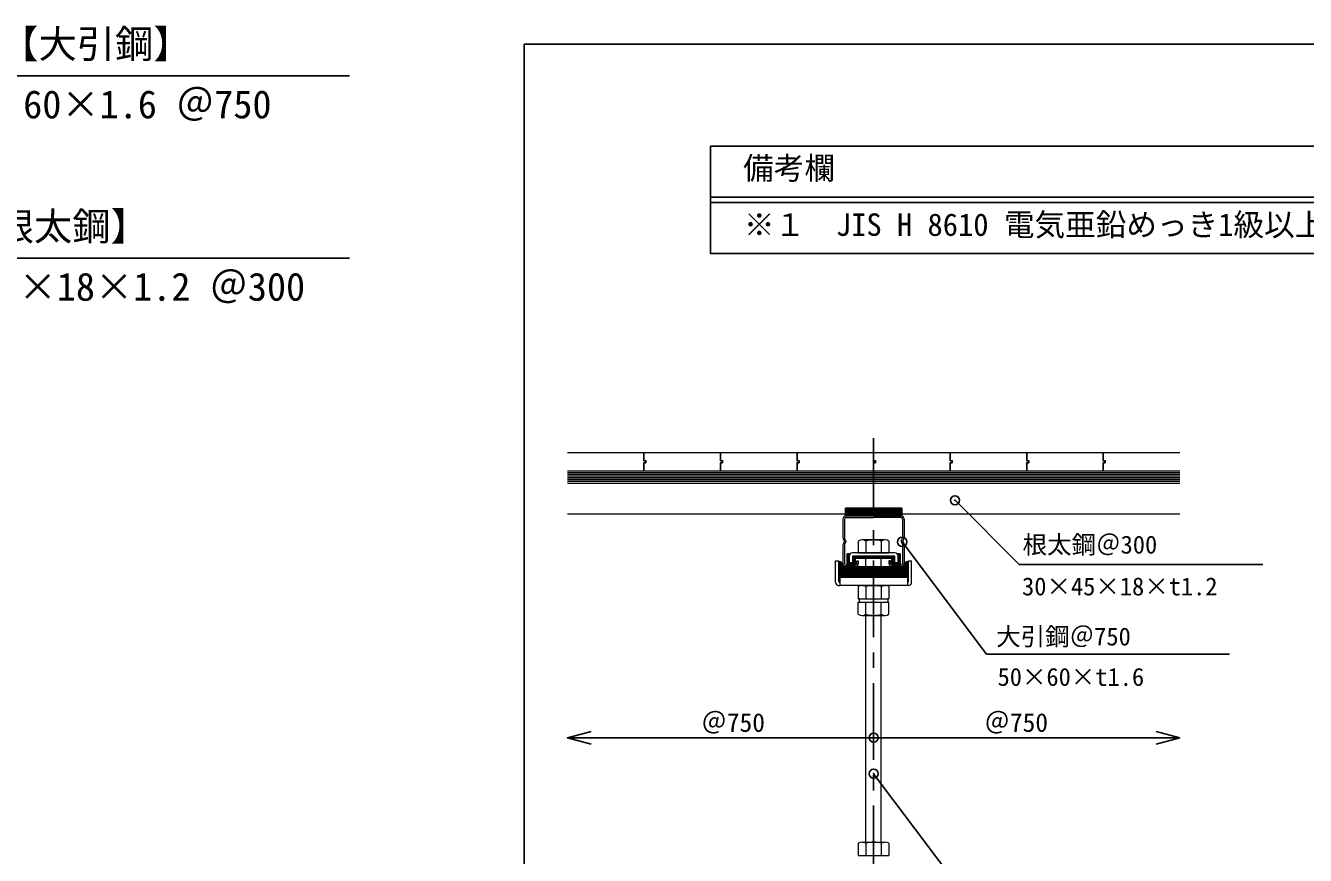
# Model space of a CAD drawing. Units: millimetres on the paper, enlarged 160 times, with parts at other scales. Extents: x -33008 to 32992, y -23168 to 22812.
# Drawn here: x 10982 to 24356, y -6624 to 2046 of the extents above; entities that cross this region are included whole.
import ezdxf
from ezdxf.enums import TextEntityAlignment as Align

# ---------------------------------------------------------------- set-up
doc = ezdxf.new("R2010")
doc.units = ezdxf.units.MM
doc.header["$LTSCALE"] = 160
doc.header["$PDMODE"] = 32
doc.header["$PDSIZE"] = 96
doc.linetypes.add('CHAIN1', pattern=[8, 5, -1, 1, -1])
for name, color, linetype in [('1-6_文字', 7, 'Continuous'), ('3-0_中心線', 4, 'CHAIN1'), ('3-2_太線１', 3, 'Continuous'), ('3-4_細線', 4, 'Continuous'), ('3-5_寸法', 7, 'Continuous'), ('3-6_文字', 7, 'Continuous')]:
    doc.layers.add(name, color=color, linetype=linetype)
doc.layers.add('3-1_中線', color=7, linetype='Continuous', lineweight=18)
doc.styles.add('ＭＳ ゴシック', font='')
doc.styles.get('ＭＳ ゴシック').set_extended_font_data('MS Gothic')

msp = doc.modelspace()

# ---------------------------------------------------------------- linework, layer by layer
at = {"layer": '1-6_文字'}
for p, q in [((9915.2, 1520.9), (14366.9, 1520.9)), ((9442.6, -384.5), (14366.9, -384.5))]:
    msp.add_line(p, q, dxfattribs=at)
at = {"layer": '3-0_中心線'}
msp.add_line((19843.8, -2264.4), (19843.8, -13081.3), dxfattribs=at)
at = {"layer": '3-1_中線'}
for p, q in [((16643.8, -2414.7), (23043.8, -2414.7)), ((16643.8, -2606.7), (23043.8, -2606.7)), ((16643.8, -2734.7), (23043.8, -2734.7)), ((16643.8, -3054.7), (19530.5, -3054.7)), ((19530.5, -3054.7), (19550.5, -3054.7)), ((20137.1, -3054.7), (23043.8, -3054.7)), ((19523.8, -3110.1), (19523.8, -3302.1)), ((19540.9, -3110.1), (19540.9, -3310.7)), ((19557.9, -3076), (19843.8, -3076)), ((19557.9, -3093.1), (19843.8, -3093.1)), ((20129.7, -3076), (19843.8, -3076)), ((20129.7, -3093.1), (19843.8, -3093.1)), ((20146.7, -3110.1), (20146.7, -3310.7)), ((20163.8, -3110.1), (20163.8, -3302.1)), ((19538.7, -3342.7), (19527.4, -3318.4)), ((19538.7, -3342.7), (19527.4, -3366.9)), ((19554.7, -3337.8), (19540.9, -3310.7)), ((19683.7, -3341.2), (19683.7, -3462.1)), ((19963.9, -3328.8), (19723.7, -3328.8)), ((19763.8, -3341.2), (19763.8, -3462.1)), ((19923.9, -3341.2), (19923.9, -3462.1)), ((20003.9, -3341.2), (20003.9, -3462.1)), ((20133, -3337.8), (20146.7, -3310.7)), ((20148.9, -3342.7), (20160.2, -3318.4)), ((20148.9, -3342.7), (20160.2, -3366.9)), ((19523.8, -3383.2), (19523.8, -3575.2)), ((19554.7, -3347.5), (19540.9, -3374.7)), ((19540.9, -3374.7), (19540.9, -3575.2)), ((20065.7, -3462.1), (19621.9, -3462.1)), ((19683.7, -3462.1), (20003.9, -3462.1)), ((20133, -3347.5), (20146.7, -3374.7)), ((20146.7, -3374.7), (20146.7, -3575.2)), ((20163.8, -3383.2), (20163.8, -3575.2)), ((19446.5, -3547.5), (19480.6, -3547.5)), ((19446.5, -3769.3), (19446.5, -3547.5)), ((19480.6, -3764), (19480.6, -3547.5)), ((19555.8, -3592.1), (19649.7, -3592.3)), ((19557.9, -3609.3), (19649.7, -3609.3)), ((19621.9, -3568.8), (19587.8, -3568.8)), ((19621.9, -3496.3), (19621.9, -3568.8)), ((20065.7, -3496.3), (19621.9, -3496.3)), ((19763.7, -3609.3), (19763.7, -3517.6)), ((19923.9, -3609.3), (19923.9, -3517.6)), ((20131.8, -3592.1), (20037.9, -3592.3)), ((20129.7, -3609.3), (20037.9, -3609.3)), ((20065.7, -3568.8), (20065.7, -3496.3)), ((20099.8, -3568.8), (20065.7, -3568.8)), ((20207, -3764), (20207, -3547.5)), ((20207, -3547.5), (20241.1, -3547.5)), ((20241.1, -3769.3), (20241.1, -3547.5)), ((19489.1, -3718.1), (19489.1, -3803.5)), ((19480.6, -3803.5), (19489.1, -3803.5)), ((19485.9, -3769.3), (19489.1, -3769.3)), ((20198.5, -3803.5), (19489.1, -3803.5)), ((19683.7, -3815.9), (19683.7, -3942.1)), ((19723.7, -3803.5), (19963.9, -3803.5)), ((19763.8, -3815.9), (19763.8, -3942.1)), ((19923.9, -3815.9), (19923.9, -3942.1)), ((20003.9, -3815.9), (20003.9, -3942.1)), ((20201.7, -3769.3), (20198.5, -3769.3)), ((20207, -3803.5), (20198.5, -3803.5)), ((19683.7, -3942.1), (20003.9, -3942.1)), ((19683.7, -4104.3), (19683.7, -3978)), ((19683.7, -3978), (20003.9, -3978)), ((19694.5, -3972.7), (19694.5, -3947.5)), ((19699.8, -3942.1), (19987.8, -3942.1)), ((19699.8, -3978), (19987.8, -3978)), ((19763.8, -4104.3), (19763.8, -3978)), ((19923.9, -4104.3), (19923.9, -3978)), ((19993.1, -3947.5), (19993.1, -3972.7)), ((20003.9, -4104.3), (20003.9, -3978)), ((19723.7, -4116.7), (19963.9, -4116.7)), ((19763.7, -6079.6), (19763.7, -4116.7)), ((19923.9, -6079.6), (19923.9, -4116.7)), ((19763.7, -6485.5), (19763.7, -6079.6)), ((19923.9, -6485.5), (19923.9, -6079.6)), ((19683.7, -6497.8), (19683.7, -6624.1)), ((19723.7, -6485.5), (19963.9, -6485.5)), ((19763.8, -6497.8), (19763.8, -6624.1)), ((19923.9, -6497.8), (19923.9, -6624.1)), ((20003.9, -6497.8), (20003.9, -6624.1)), ((19683.7, -6624.1), (20003.9, -6624.1)), ((19699.8, -6624.1), (19987.8, -6624.1))]:
    msp.add_line(p, q, dxfattribs=at)
for points in [[(19666.7, -3575.2), (19666.7, -3545.3), (19683.8, -3545.3), (19683.8, -3575.2)], [(20020.9, -3575.2), (20020.9, -3545.3), (20003.8, -3545.3), (20003.8, -3575.2)], [(19489.1, -3718.1), (20198.5, -3718.1), (20198.5, -3803.5)]]:
    msp.add_lwpolyline(points, dxfattribs=at)
for centre, radius, start, end in [((19557.9, -3110.1), 34.1, 90, 180), ((19557.9, -3110.1), 17.1, 90, 180), ((20129.7, -3110.1), 34.1, 0, 90), ((20129.7, -3110.1), 17.1, 0, 90), ((19562.2, -3302.1), 38.4, 180, 205.01689), ((19545.1, -3342.7), 10.7, 333.11174, 26.88826), ((19723.7, -3399.7), 70.9, 55.61575, 124.38425), ((19843.8, -3593.7), 264.9, 72.41205, 107.58795), ((19963.9, -3399.7), 70.9, 55.61575, 124.38425), ((20142.5, -3342.7), 10.7, 153.11174, 206.88826), ((20125.4, -3302.1), 38.4, 334.98311, 0), ((19562.2, -3383.2), 38.4, 154.98311, 180), ((19621.9, -3496.3), 34.1, 90, 180), ((20065.7, -3496.3), 34.1, 0, 90), ((20125.4, -3383.2), 38.4, 0, 25.01689), ((19557.9, -3575.2), 34.1, 180, 270), ((19557.9, -3575.2), 17.1, 180, 270), ((19649.7, -3575.2), 34.1, 270, 0), ((19649.7, -3575.2), 17.1, 270, 0), ((20037.9, -3575.2), 34.1, 180, 270), ((20037.9, -3575.2), 17.1, 180, 270), ((20129.7, -3575.2), 34.1, 270, 0), ((20129.7, -3575.2), 17.1, 270, 0), ((19480.6, -3769.3), 34.1, 180, 270), ((19485.9, -3764), 5.33, 180, 270), ((19723.7, -3874.3), 70.9, 55.61575, 124.38425), ((19843.8, -4068.4), 264.9, 72.41205, 107.58795), ((19963.9, -3874.3), 70.9, 55.61575, 124.38425), ((20201.7, -3764), 5.33, 270, 0), ((20207, -3769.3), 34.1, 270, 0), ((19699.8, -3947.5), 5.33, 90, 180), ((19699.8, -3972.7), 5.33, 180, 270), ((19987.8, -3947.5), 5.33, 0, 90), ((19987.8, -3972.7), 5.33, 270, 0), ((19723.7, -4045.8), 70.9, 235.61575, 304.38425), ((19843.8, -3851.7), 264.9, 252.41205, 287.58795), ((19963.9, -4045.8), 70.9, 235.61575, 304.38425), ((19723.7, -6556.3), 70.9, 55.61575, 124.38425), ((19843.8, -6750.4), 264.9, 72.41205, 107.58795), ((19963.9, -6556.3), 70.9, 55.61575, 124.38425)]:
    msp.add_arc(centre, radius, start, end, dxfattribs=at)
at = {"layer": '3-2_太線１'}
for p, q in [((16643.8, -2628), (23043.8, -2628)), ((16643.8, -2649.3), (23043.8, -2649.3)), ((16643.8, -2670.7), (23043.8, -2670.7)), ((16643.8, -2692), (23043.8, -2692)), ((16643.8, -2713.3), (23043.8, -2713.3)), ((19550.5, -3076), (19550.5, -2996)), ((19550.5, -3002.2), (19556.7, -2996)), ((19550.5, -3009.8), (19564.3, -2996)), ((19550.5, -3017.3), (19571.8, -2996)), ((19550.5, -3024.9), (19579.3, -2996)), ((19550.5, -3032.4), (19586.9, -2996)), ((20137.1, -2996), (19550.5, -2996)), ((19550.5, -3047.5), (19580.6, -3017.3)), ((19550.5, -3062.6), (19595.7, -3017.3)), ((19550.5, -3070.1), (19603.3, -3017.3)), ((19550.5, -3040), (19571.8, -3018.6)), ((19550.5, -3055), (19571.8, -3033.7)), ((19552.1, -3076), (19632.1, -2996)), ((19559.7, -3076), (19639.7, -2996)), ((19567.2, -3076), (19647.2, -2996)), ((19571.8, -3033.7), (19609.5, -2996)), ((19571.8, -3018.6), (19594.4, -2996)), ((19574.8, -3076), (19654.8, -2996)), ((19580.6, -3017.3), (19602, -2996)), ((19582.3, -3076), (19662.3, -2996)), ((19589.9, -3076), (19669.9, -2996)), ((19595.7, -3017.3), (19617.1, -2996)), ((19597.4, -3076), (19677.4, -2996)), ((19603.3, -3017.3), (19624.6, -2996)), ((19604.9, -3076), (19684.9, -2996)), ((19612.5, -3076), (19692.5, -2996)), ((19620, -3076), (19700, -2996)), ((19627.6, -3076), (19707.6, -2996)), ((19635.1, -3076), (19715.1, -2996)), ((19642.7, -3076), (19722.7, -2996)), ((19650.2, -3076), (19730.2, -2996)), ((19657.7, -3076), (19737.7, -2996)), ((19665.3, -3076), (19745.3, -2996)), ((19672.8, -3076), (19752.8, -2996)), ((19680.4, -3076), (19760.4, -2996)), ((19687.9, -3076), (19767.9, -2996)), ((19695.5, -3076), (19775.5, -2996)), ((19703, -3076), (19783, -2996)), ((19710.5, -3076), (19767.9, -3018.6)), ((19718.1, -3076), (19776.7, -3017.3)), ((19725.6, -3076), (19767.9, -3033.7)), ((19733.2, -3076), (19791.8, -3017.3)), ((19740.7, -3076), (19799.4, -3017.3)), ((19748.2, -3076), (19828.2, -2996)), ((19755.8, -3076), (19835.8, -2996)), ((19763.3, -3076), (19843.3, -2996)), ((19767.9, -3018.6), (19790.5, -2996)), ((19767.9, -3033.7), (19805.6, -2996)), ((19770.9, -3076), (19850.9, -2996)), ((19776.7, -3017.3), (19798.1, -2996)), ((19778.4, -3076), (19858.4, -2996)), ((19786, -3076), (19866, -2996)), ((19791.8, -3017.3), (19813.2, -2996)), ((19793.5, -3076), (19873.5, -2996)), ((19799.4, -3017.3), (19820.7, -2996)), ((19801, -3076), (19881, -2996)), ((19808.6, -3076), (19888.6, -2996)), ((19816.1, -3076), (19896.1, -2996)), ((19823.7, -3076), (19903.7, -2996)), ((19831.2, -3076), (19911.2, -2996)), ((19838.8, -3076), (19918.8, -2996)), ((19846.3, -3076), (19926.3, -2996)), ((19853.8, -3076), (19933.8, -2996)), ((19861.4, -3076), (19941.4, -2996)), ((19868.9, -3076), (19948.9, -2996)), ((19876.5, -3076), (19956.5, -2996)), ((19884, -3076), (19964, -2996)), ((19891.6, -3076), (19971.6, -2996)), ((19899.1, -3076), (19979.1, -2996)), ((19906.6, -3076), (19986.6, -2996)), ((19914.2, -3076), (19994.2, -2996)), ((19921.7, -3076), (20001.7, -2996)), ((19929.3, -3076), (20009.3, -2996)), ((19936.8, -3076), (20016.8, -2996)), ((19944.4, -3076), (20024.4, -2996)), ((19951.9, -3076), (20031.9, -2996)), ((19959.4, -3076), (20039.4, -2996)), ((19967, -3076), (20047, -2996)), ((19974.5, -3076), (20054.5, -2996)), ((19982.1, -3076), (20062.1, -2996)), ((19989.6, -3076), (20069.6, -2996)), ((19997.2, -3076), (20077.2, -2996)), ((20004.7, -3076), (20084.7, -2996)), ((20012.2, -3076), (20092.2, -2996)), ((20019.8, -3076), (20099.8, -2996)), ((20027.3, -3076), (20107.3, -2996)), ((20034.9, -3076), (20114.9, -2996)), ((20042.4, -3076), (20122.4, -2996)), ((20049.9, -3076), (20129.9, -2996)), ((20057.5, -3076), (20137.1, -2996.3)), ((20065, -3076), (20137.1, -3003.9)), ((20072.6, -3076), (20137.1, -3011.4)), ((20080.1, -3076), (20137.1, -3019)), ((20087.7, -3076), (20137.1, -3026.5)), ((20095.2, -3076), (20137.1, -3034.1)), ((20102.7, -3076), (20137.1, -3041.6)), ((20110.3, -3076), (20137.1, -3049.1)), ((20117.8, -3076), (20137.1, -3056.7)), ((20125.4, -3076), (20137.1, -3064.2)), ((20132.9, -3076), (20137.1, -3071.8)), ((19577.6, -3474.9), (19566.5, -3485.6)), ((19566.5, -3474.9), (19587.8, -3474.9)), ((19566.5, -3474.9), (19566.5, -3592.3)), ((19587.8, -3474.9), (19587.8, -3570.9)), ((20104.4, -3474.9), (20099.8, -3479.3)), ((20119.8, -3474.9), (20099.8, -3494)), ((20099.8, -3474.9), (20099.8, -3570.9)), ((20121.1, -3474.9), (20099.8, -3474.9)), ((20121.1, -3592.3), (20121.1, -3474.9)), ((19481.1, -3556), (19502.5, -3556)), ((19496.5, -3556), (19481.1, -3570.7)), ((19481.1, -3556), (19481.1, -3766.3)), ((19505.1, -3562.5), (19481.1, -3585.4)), ((19509.4, -3573.2), (19481.1, -3600.2)), ((19513.6, -3583.9), (19481.1, -3615)), ((19517.9, -3594.5), (19481.1, -3629.7)), ((19522.2, -3605.2), (19481.1, -3644.5)), ((19548.7, -3609.3), (19481.1, -3674.1)), ((19533.3, -3609.3), (19481.1, -3659.3)), ((19564.1, -3609.3), (19481.1, -3688.8)), ((19579.6, -3609.3), (19481.1, -3703.6)), ((19595, -3609.3), (19481.1, -3718.4)), ((19564.1, -3609.3), (19481.1, -3688.8)), ((19610.4, -3609.3), (19496.8, -3718.1)), ((19502.5, -3556), (19523.8, -3609.3)), ((19625.8, -3609.3), (19512.2, -3718.1)), ((20163.8, -3609.3), (19523.8, -3609.3)), ((19641.2, -3609.3), (19527.6, -3718.1)), ((19656.7, -3609.3), (19543.1, -3718.1)), ((19672.1, -3609.3), (19558.5, -3718.1)), ((19587.8, -3479.9), (19566.5, -3500.4)), ((19587.8, -3494.7), (19566.5, -3515.1)), ((19587.8, -3509.5), (19566.5, -3529.9)), ((19587.8, -3524.2), (19566.5, -3544.7)), ((19587.8, -3539), (19566.5, -3559.4)), ((19587.8, -3553.8), (19566.5, -3574.2)), ((19587.8, -3568.5), (19566.5, -3589)), ((19566.5, -3592.3), (19651.8, -3592.3)), ((19687.5, -3609.3), (19573.9, -3718.1)), ((19600.7, -3570.9), (19578.5, -3592.3)), ((19587.8, -3496.3), (19587.8, -3568.8)), ((19587.8, -3570.9), (19630.5, -3570.9)), ((19702.9, -3609.3), (19589.3, -3718.1)), ((19616.2, -3570.9), (19593.9, -3592.3)), ((19718.4, -3609.3), (19604.8, -3718.1)), ((19651.8, -3551.5), (19609.3, -3592.3)), ((19733.8, -3609.3), (19620.2, -3718.1)), ((19651.8, -3566.3), (19624.7, -3592.3)), ((19663.3, -3496.3), (19630.5, -3527.7)), ((19647.8, -3496.3), (19630.5, -3512.9)), ((19632.4, -3496.3), (19630.5, -3498.1)), ((19630.5, -3570.9), (19630.5, -3496.3)), ((19630.5, -3496.3), (20035.8, -3496.3)), ((19651.8, -3522), (19630.5, -3542.4)), ((19651.8, -3536.8), (19630.5, -3557.2)), ((19749.2, -3609.3), (19635.6, -3718.1)), ((19651.8, -3581.1), (19640.1, -3592.3)), ((19764.6, -3609.3), (19651, -3718.1)), ((19651.8, -3517.6), (20035.8, -3517.6)), ((19651.8, -3592.3), (19651.8, -3517.6)), ((19678.7, -3496.3), (19656.4, -3517.6)), ((19780, -3609.3), (19666.4, -3718.1)), ((19694.1, -3496.3), (19671.8, -3517.6)), ((19795.5, -3609.3), (19681.9, -3718.1)), ((19709.5, -3496.3), (19687.3, -3517.6)), ((19810.9, -3609.3), (19697.3, -3718.1)), ((19725, -3496.3), (19702.7, -3517.6)), ((19826.3, -3609.3), (19712.7, -3718.1)), ((19740.4, -3496.3), (19718.1, -3517.6)), ((19841.7, -3609.3), (19728.1, -3718.1)), ((19755.8, -3496.3), (19733.5, -3517.6)), ((19755.8, -3496.3), (19733.5, -3517.6)), ((19857.1, -3609.3), (19743.5, -3718.1)), ((19771.2, -3496.3), (19748.9, -3517.6)), ((19872.6, -3609.3), (19759, -3718.1)), ((19786.6, -3496.3), (19764.4, -3517.6)), ((19888, -3609.3), (19774.4, -3718.1)), ((19802.1, -3496.3), (19779.8, -3517.6)), ((19903.4, -3609.3), (19789.8, -3718.1)), ((19817.5, -3496.3), (19795.2, -3517.6)), ((19918.8, -3609.3), (19805.2, -3718.1)), ((19832.9, -3496.3), (19810.6, -3517.6)), ((19832.9, -3496.3), (19810.6, -3517.6)), ((19934.3, -3609.3), (19820.7, -3718.1)), ((19848.3, -3496.3), (19826.1, -3517.6)), ((19949.7, -3609.3), (19836.1, -3718.1)), ((19863.7, -3496.3), (19841.5, -3517.6)), ((19965.1, -3609.3), (19851.5, -3718.1)), ((19879.2, -3496.3), (19856.9, -3517.6)), ((19980.5, -3609.3), (19866.9, -3718.1)), ((19894.6, -3496.3), (19872.3, -3517.6)), ((19995.9, -3609.3), (19882.3, -3718.1)), ((19910, -3496.3), (19887.7, -3517.6)), ((19910, -3496.3), (19887.7, -3517.6)), ((20011.4, -3609.3), (19897.8, -3718.1)), ((19925.4, -3496.3), (19903.2, -3517.6)), ((20026.8, -3609.3), (19913.2, -3718.1)), ((19940.9, -3496.3), (19918.6, -3517.6)), ((20042.2, -3609.3), (19928.6, -3718.1)), ((19956.3, -3496.3), (19934, -3517.6)), ((20057.6, -3609.3), (19944, -3718.1)), ((19971.7, -3496.3), (19949.4, -3517.6)), ((20073, -3609.3), (19959.4, -3718.1)), ((19987.1, -3496.3), (19964.8, -3517.6)), ((19987.1, -3496.3), (19964.8, -3517.6)), ((20088.5, -3609.3), (19974.9, -3718.1)), ((20002.5, -3496.3), (19980.3, -3517.6)), ((20103.9, -3609.3), (19990.3, -3718.1)), ((20018, -3496.3), (19995.7, -3517.6)), ((20119.3, -3609.3), (20005.7, -3718.1)), ((20033.4, -3496.3), (20011.1, -3517.6)), ((20134.7, -3609.3), (20021.1, -3718.1)), ((20048.8, -3496.3), (20026.5, -3517.6)), ((20035.8, -3496.3), (20057.1, -3496.3)), ((20057.1, -3505.4), (20035.8, -3525.8)), ((20035.8, -3517.6), (20035.8, -3592.3)), ((20057.1, -3520.1), (20035.8, -3540.6)), ((20057.1, -3534.9), (20035.8, -3555.3)), ((20057.1, -3549.7), (20035.8, -3570.1)), ((20057.1, -3564.5), (20035.8, -3584.9)), ((20035.8, -3592.3), (20121.1, -3592.3)), ((20150.1, -3609.3), (20036.5, -3718.1)), ((20065.8, -3570.9), (20043.5, -3592.3)), ((20206.5, -3570.2), (20052, -3718.1)), ((20057.1, -3496.3), (20057.1, -3570.9)), ((20099.8, -3570.9), (20057.1, -3570.9)), ((20081.2, -3570.9), (20058.9, -3592.3)), ((20206.5, -3584.9), (20067.4, -3718.1)), ((20096.6, -3570.9), (20074.4, -3592.3)), ((20206.5, -3599.7), (20082.8, -3718.1)), ((20121.1, -3562.2), (20089.8, -3592.3)), ((20121.1, -3488.4), (20099.8, -3508.8)), ((20099.8, -3496.3), (20099.8, -3568.8)), ((20121.1, -3503.2), (20099.8, -3523.6)), ((20121.1, -3517.9), (20099.8, -3538.4)), ((20121.1, -3532.7), (20099.8, -3553.1)), ((20121.1, -3547.5), (20099.8, -3567.9)), ((20121.1, -3577), (20105.2, -3592.3)), ((20185.1, -3556), (20163.8, -3609.3)), ((20205.8, -3556), (20172.3, -3588.1)), ((20190.4, -3556), (20181.9, -3564.2)), ((20206.5, -3556), (20185.1, -3556)), ((20206.5, -3766.3), (20206.5, -3556)), ((19489.1, -3725.5), (19481.1, -3733.1)), ((19489.1, -3740.2), (19481.1, -3747.9)), ((20206.5, -3614.5), (20098.2, -3718.1)), ((20206.5, -3629.2), (20113.7, -3718.1)), ((20206.5, -3644), (20129.1, -3718.1)), ((20206.5, -3658.8), (20144.5, -3718.1)), ((20206.5, -3673.5), (20159.9, -3718.1)), ((20206.5, -3688.3), (20175.3, -3718.1)), ((20206.5, -3703.1), (20190.8, -3718.1)), ((20206.5, -3717.8), (20198.5, -3725.5)), ((20206.5, -3732.6), (20198.5, -3740.3)), ((19489.1, -3755), (19481.1, -3762.7)), ((19485.9, -3769.3), (19489.1, -3769.3)), ((20206.5, -3747.4), (20198.5, -3755.1)), ((20198.5, -3769.3), (20201.7, -3769.3)), ((20206.5, -3762.2), (20199, -3769.3))]:
    msp.add_line(p, q, dxfattribs=at)
msp.add_lwpolyline([(19550.5, -3076), (20137.1, -3076), (20137.1, -2996)], dxfattribs=at)
at = {"layer": '3-4_細線'}
for points in [[(17465.1, -2521.3), (17465.1, -2500), (17443.8, -2500), (17443.8, -2414.7)], [(17465.1, -2521.3), (17443.8, -2521.3), (17443.8, -2606.7)], [(18265.1, -2521.3), (18265.1, -2500), (18243.8, -2500), (18243.8, -2414.7)], [(18265.1, -2521.3), (18243.8, -2521.3), (18243.8, -2606.7)], [(19065.1, -2521.3), (19065.1, -2500), (19043.8, -2500), (19043.8, -2414.7)], [(19065.1, -2521.3), (19043.8, -2521.3), (19043.8, -2606.7)], [(19865.1, -2521.3), (19865.1, -2500), (19843.8, -2500), (19843.8, -2414.7)], [(19865.1, -2521.3), (19843.8, -2521.3), (19843.8, -2606.7)], [(20665.1, -2521.3), (20665.1, -2500), (20643.8, -2500), (20643.8, -2414.7)], [(20665.1, -2521.3), (20643.8, -2521.3), (20643.8, -2606.7)], [(21465.1, -2521.3), (21465.1, -2500), (21443.8, -2500), (21443.8, -2414.7)], [(21465.1, -2521.3), (21443.8, -2521.3), (21443.8, -2606.7)], [(22265.1, -2521.3), (22265.1, -2500), (22243.8, -2500), (22243.8, -2414.7)], [(22265.1, -2521.3), (22243.8, -2521.3), (22243.8, -2606.7)]]:
    msp.add_lwpolyline(points, dxfattribs=at)
at = {"layer": '3-5_寸法'}
for p, q in [((23043.8, -5394.4), (22796.5, -5328.2)), ((16643.8, -5394.4), (16891.1, -5460.7)), ((23043.8, -5394.4), (19843.8, -5394.4)), ((23043.8, -5394.4), (22796.5, -5460.7))]:
    msp.add_line(p, q, dxfattribs=at)
msp.add_lwpolyline([(19843.8, -5394.4), (16643.8, -5394.4), (16891.1, -5328.2)], dxfattribs=at)
msp.add_point((19843.8, -5394.4), dxfattribs=at)
at = {"layer": '3-6_文字'}
for p, q in [((16192, 1852), (32192, 1852)), ((16192, -14148), (16192, 1852)), ((18139.2, 252), (30139.2, 252)), ((18139.2, 198.7), (30139.2, 198.7)), ((20694.9, -2914.4), (21366, -3585.5)), ((21023.6, -4520.3), (20141.8, -3348.6)), ((21366, -3585.5), (23909.6, -3585.5)), ((20725, -6940), (19843.8, -5770.4))]:
    msp.add_line(p, q, dxfattribs=at)
for points in [[(18139.2, 785.3), (18139.2, -334.7), (30139.2, -334.7)], [(18139.2, 785.3), (30139.2, 785.3), (30139.2, -334.7)], [(21023.6, -4520.3), (22334.3, -4520.3), (23561.5, -4520.3)]]:
    msp.add_lwpolyline(points, dxfattribs=at)
for p in [(20694.9, -2914.4), (20141.8, -3348.6), (19843.8, -5770.4)]:
    msp.add_point(p, dxfattribs=at)

# ---------------------------------------------------------------- texts
at = {"layer": '1-6_文字', "style": 'ＭＳ ゴシック'}
for s, p in [('Ｂ:【大引鋼】', (10117, 1619.1)), ('50×60×1.6 ＠750', (10159.3, 988.6)), ('Ｃ:【根太鋼】', (9669.9, -286.3)), ('30×45×18×1.2 ＠300', (9712.3, -916.8))]:
    msp.add_text(s, height=293.3, dxfattribs=at).set_placement(p, align=Align.BOTTOM_LEFT)
at = {"layer": '3-5_寸法', "style": 'ＭＳ ゴシック'}
for p in [(18042.7, -5392.4), (21001, -5392.4)]:
    msp.add_text('＠750', height=195.5, dxfattribs=at).set_placement(p, align=Align.BOTTOM_LEFT)
at = {"layer": '3-6_文字', "style": 'ＭＳ ゴシック'}
for s, height, p in [('備考欄', 234.6, (18480.5, 368.7)), ('※１\u3000JIS H 8610 電気亜鉛めっき1級以上\u3000JIS H 8625 CM1A以上', 234.6, (18489.1, -221.7)), ('根太鋼＠300', 187.7, (21400.4, -3527.2)), ('30×45×18×t1.2', 187.7, (21394.8, -3963.8)), ('大引鋼＠750', 187.7, (21124.2, -4487.2)), ('50×60×t1.6', 187.7, (21138.7, -4909.3))]:
    msp.add_text(s, height=height, dxfattribs=at).set_placement(p, align=Align.BOTTOM_LEFT)

doc.saveas('drawing.dxf')
